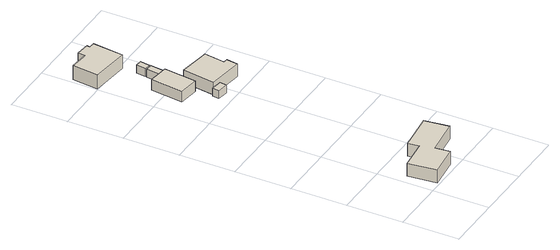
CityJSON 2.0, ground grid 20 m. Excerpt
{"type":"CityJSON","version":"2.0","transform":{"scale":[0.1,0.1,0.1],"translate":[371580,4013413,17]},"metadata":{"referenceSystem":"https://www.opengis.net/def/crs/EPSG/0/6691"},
"CityObjects":{
"building1":{"type":"Building","attributes":{"枝番":1,"利根川水系渡良瀬川洪水浸水想定区域（計画規模）.規模":"L1","利根川水系渡良瀬川洪水浸水想定区域（計画規模）.浸水ランク":"1","利根川水系渡良瀬川洪水浸水想定区域（計画規模）.浸水深":0.19,"利根川水系渡良瀬川洪水浸水想定区域（想定最大規模）.規模":"L2","利根川水系渡良瀬川洪水浸水想定区域（想定最大規模）.浸水ランク":"2","利根川水系渡良瀬川洪水浸水想定区域（想定最大規模）.浸水深":1.01,"利根川水系渡良瀬川洪水浸水想定区域（想定最大規模）.継続時間":6.9,"利根川水系利根川洪水浸水想定区域（計画規模）.規模":"L1","利根川水系利根川洪水浸水想定区域（計画規模）.浸水ランク":"2","利根川水系利根川洪水浸水想定区域（計画規模）.浸水深":1.2,"利根川水系利根川洪水浸水想定区域（想定最大規模）.規模":"L2","利根川水系利根川洪水浸水想定区域（想定最大規模）.浸水ランク":"3","利根川水系利根川洪水浸水想定区域（想定最大規模）.浸水深":3.43,"usage":"411","measuredHeight":8,"BuildingDetails.prefecture":"10","BuildingDetails.city":"10207","BuildingDetails.surveyYear":2016},"geometry":[{"type":"Solid","lod":"1","boundaries":[[[[0,1,2,3,4,5,6,7]],[[6,8,9,7]],[[5,10,8,6]],[[4,11,10,5]],[[3,12,11,4]],[[2,13,12,3]],[[1,14,13,2]],[[0,15,14,1]],[[7,9,15,0]],[[8,10,11,12,13,14,15,9]]]]}]},
"building2":{"type":"Building","attributes":{"枝番":1,"利根川水系渡良瀬川洪水浸水想定区域（計画規模）.規模":"L1","利根川水系渡良瀬川洪水浸水想定区域（計画規模）.浸水ランク":"1","利根川水系渡良瀬川洪水浸水想定区域（計画規模）.浸水深":0.05,"利根川水系渡良瀬川洪水浸水想定区域（想定最大規模）.規模":"L2","利根川水系渡良瀬川洪水浸水想定区域（想定最大規模）.浸水ランク":"1","利根川水系渡良瀬川洪水浸水想定区域（想定最大規模）.浸水深":0.34,"利根川水系利根川洪水浸水想定区域（計画規模）.規模":"L1","利根川水系利根川洪水浸水想定区域（計画規模）.浸水ランク":"2","利根川水系利根川洪水浸水想定区域（計画規模）.浸水深":0.501,"利根川水系利根川洪水浸水想定区域（想定最大規模）.規模":"L2","利根川水系利根川洪水浸水想定区域（想定最大規模）.浸水ランク":"2","利根川水系利根川洪水浸水想定区域（想定最大規模）.浸水深":2.73,"usage":"411","measuredHeight":5.4,"BuildingDetails.prefecture":"10","BuildingDetails.city":"10207","BuildingDetails.surveyYear":2016},"geometry":[{"type":"Solid","lod":"1","boundaries":[[[[16,17,18,19]],[[18,20,21,19]],[[17,22,20,18]],[[16,23,22,17]],[[19,21,23,16]],[[20,22,23,21]]]]}]},
"building3":{"type":"Building","attributes":{"枝番":1,"利根川水系渡良瀬川洪水浸水想定区域（計画規模）.規模":"L1","利根川水系渡良瀬川洪水浸水想定区域（計画規模）.浸水ランク":"1","利根川水系渡良瀬川洪水浸水想定区域（計画規模）.浸水深":0.18,"利根川水系渡良瀬川洪水浸水想定区域（想定最大規模）.規模":"L2","利根川水系渡良瀬川洪水浸水想定区域（想定最大規模）.浸水ランク":"2","利根川水系渡良瀬川洪水浸水想定区域（想定最大規模）.浸水深":0.52,"利根川水系利根川洪水浸水想定区域（計画規模）.規模":"L1","利根川水系利根川洪水浸水想定区域（計画規模）.浸水ランク":"2","利根川水系利根川洪水浸水想定区域（計画規模）.浸水深":0.7,"利根川水系利根川洪水浸水想定区域（想定最大規模）.規模":"L2","利根川水系利根川洪水浸水想定区域（想定最大規模）.浸水ランク":"2","利根川水系利根川洪水浸水想定区域（想定最大規模）.浸水深":2.93,"measuredHeight":3.4,"BuildingDetails.prefecture":"10","BuildingDetails.city":"10207"},"geometry":[{"type":"Solid","lod":"1","boundaries":[[[[24,25,26,27]],[[26,28,29,27]],[[25,30,28,26]],[[24,31,30,25]],[[27,29,31,24]],[[28,30,31,29]]]]}]},
"building4":{"type":"Building","attributes":{"枝番":1,"利根川水系渡良瀬川洪水浸水想定区域（計画規模）.規模":"L1","利根川水系渡良瀬川洪水浸水想定区域（計画規模）.浸水ランク":"1","利根川水系渡良瀬川洪水浸水想定区域（計画規模）.浸水深":0.4,"利根川水系渡良瀬川洪水浸水想定区域（想定最大規模）.規模":"L2","利根川水系渡良瀬川洪水浸水想定区域（想定最大規模）.浸水ランク":"2","利根川水系渡良瀬川洪水浸水想定区域（想定最大規模）.浸水深":0.66,"利根川水系渡良瀬川洪水浸水想定区域（想定最大規模）.継続時間":2.8,"利根川水系利根川洪水浸水想定区域（計画規模）.規模":"L1","利根川水系利根川洪水浸水想定区域（計画規模）.浸水ランク":"2","利根川水系利根川洪水浸水想定区域（計画規模）.浸水深":0.802,"利根川水系利根川洪水浸水想定区域（想定最大規模）.規模":"L2","利根川水系利根川洪水浸水想定区域（想定最大規模）.浸水ランク":"3","利根川水系利根川洪水浸水想定区域（想定最大規模）.浸水深":3.03,"usage":"411","measuredHeight":6.1,"BuildingDetails.prefecture":"10","BuildingDetails.city":"10207","BuildingDetails.surveyYear":2016},"geometry":[{"type":"Solid","lod":"1","boundaries":[[[[32,33,34,35,36,37,38,39]],[[38,40,41,39]],[[37,42,40,38]],[[36,43,42,37]],[[35,44,43,36]],[[34,45,44,35]],[[33,46,45,34]],[[32,47,46,33]],[[39,41,47,32]],[[40,42,43,44,45,46,47,41]]]]}]},
"building5":{"type":"Building","attributes":{"枝番":1,"利根川水系渡良瀬川洪水浸水想定区域（計画規模）.規模":"L1","利根川水系渡良瀬川洪水浸水想定区域（計画規模）.浸水ランク":"1","利根川水系渡良瀬川洪水浸水想定区域（計画規模）.浸水深":0.19,"利根川水系渡良瀬川洪水浸水想定区域（想定最大規模）.規模":"L2","利根川水系渡良瀬川洪水浸水想定区域（想定最大規模）.浸水ランク":"1","利根川水系渡良瀬川洪水浸水想定区域（想定最大規模）.浸水深":0.45,"利根川水系渡良瀬川洪水浸水想定区域（想定最大規模）.継続時間":1.5,"利根川水系利根川洪水浸水想定区域（計画規模）.規模":"L1","利根川水系利根川洪水浸水想定区域（計画規模）.浸水ランク":"2","利根川水系利根川洪水浸水想定区域（計画規模）.浸水深":0.601,"利根川水系利根川洪水浸水想定区域（想定最大規模）.規模":"L2","利根川水系利根川洪水浸水想定区域（想定最大規模）.浸水ランク":"2","利根川水系利根川洪水浸水想定区域（想定最大規模）.浸水深":2.83,"usage":"411","BuildingDetails.prefecture":"10","BuildingDetails.city":"10207","BuildingDetails.surveyYear":2016},"geometry":[{"type":"Solid","lod":"1","boundaries":[[[[48,49,50,51]],[[50,52,53,51]],[[49,54,52,50]],[[48,55,54,49]],[[51,53,55,48]],[[52,54,55,53]]]]}]},
"building6":{"type":"Building","attributes":{"枝番":1,"利根川水系渡良瀬川洪水浸水想定区域（計画規模）.規模":"L1","利根川水系渡良瀬川洪水浸水想定区域（計画規模）.浸水ランク":"1","利根川水系渡良瀬川洪水浸水想定区域（計画規模）.浸水深":0.19,"利根川水系渡良瀬川洪水浸水想定区域（想定最大規模）.規模":"L2","利根川水系渡良瀬川洪水浸水想定区域（想定最大規模）.浸水ランク":"1","利根川水系渡良瀬川洪水浸水想定区域（想定最大規模）.浸水深":0.45,"利根川水系渡良瀬川洪水浸水想定区域（想定最大規模）.継続時間":1.5,"利根川水系利根川洪水浸水想定区域（計画規模）.規模":"L1","利根川水系利根川洪水浸水想定区域（計画規模）.浸水ランク":"2","利根川水系利根川洪水浸水想定区域（計画規模）.浸水深":0.601,"利根川水系利根川洪水浸水想定区域（想定最大規模）.規模":"L2","利根川水系利根川洪水浸水想定区域（想定最大規模）.浸水ランク":"2","利根川水系利根川洪水浸水想定区域（想定最大規模）.浸水深":2.83,"BuildingDetails.prefecture":"10","BuildingDetails.city":"10207"},"geometry":[{"type":"Solid","lod":"1","boundaries":[[[[56,57,58,59]],[[58,60,61,59]],[[57,62,60,58]],[[56,63,62,57]],[[59,61,63,56]],[[60,62,63,61]]]]}]},
"building7":{"type":"Building","attributes":{"枝番":1,"利根川水系渡良瀬川洪水浸水想定区域（計画規模）.規模":"L1","利根川水系渡良瀬川洪水浸水想定区域（計画規模）.浸水ランク":"1","利根川水系渡良瀬川洪水浸水想定区域（計画規模）.浸水深":0.27,"利根川水系渡良瀬川洪水浸水想定区域（想定最大規模）.規模":"L2","利根川水系渡良瀬川洪水浸水想定区域（想定最大規模）.浸水ランク":"2","利根川水系渡良瀬川洪水浸水想定区域（想定最大規模）.浸水深":0.53,"利根川水系渡良瀬川洪水浸水想定区域（想定最大規模）.継続時間":1.5,"利根川水系利根川洪水浸水想定区域（計画規模）.規模":"L1","利根川水系利根川洪水浸水想定区域（計画規模）.浸水ランク":"2","利根川水系利根川洪水浸水想定区域（計画規模）.浸水深":0.7,"利根川水系利根川洪水浸水想定区域（想定最大規模）.規模":"L2","利根川水系利根川洪水浸水想定区域（想定最大規模）.浸水ランク":"2","利根川水系利根川洪水浸水想定区域（想定最大規模）.浸水深":2.93,"usage":"441","measuredHeight":5.3,"BuildingDetails.prefecture":"10","BuildingDetails.city":"10207","BuildingDetails.surveyYear":2016},"geometry":[{"type":"Solid","lod":"1","boundaries":[[[[64,65,66,67,68,69]],[[68,70,71,69]],[[67,72,70,68]],[[66,73,72,67]],[[65,74,73,66]],[[64,75,74,65]],[[69,71,75,64]],[[70,72,73,74,75,71]]]]}]}
},
"vertices":[
[36,112,6],[141,124,6],[136,164,6],[273,180,6],[284,92,6],[154,76,6],[160,23,6],[48,10,6],[160,23,55],[48,10,55],[154,76,55],[284,92,55],[273,180,55],[136,164,55],[141,124,55],[36,112,55],
[58,928,14],[72,1045,14],[144,1036,14],[130,920,14],[144,1036,55],[130,920,55],[72,1045,55],[58,928,55],
[133,836,12],[136,861,12],[176,856,12],[173,831,12],[176,856,42],[173,831,42],[136,861,42],[133,836,42],
[1,1200,11],[11,1293,11],[79,1286,11],[82,1313,11],[131,1308,11],[130,1297,11],[151,1295,11],[139,1185,11],[151,1295,64],[139,1185,64],[130,1297,64],[131,1308,64],[82,1313,64],[79,1286,64],[11,1293,64],[1,1200,64],
[122,1042,15],[128,1093,15],[153,1090,15],[146,1039,15],[153,1090,45],[146,1039,45],[128,1093,45],[122,1042,45],
[129,1097,15],[133,1132,15],[157,1130,15],[152,1094,15],[157,1130,45],[152,1094,45],[133,1132,45],[129,1097,45],
[144,862,12],[160,978,12],[273,962,12],[262,888,12],[277,886,12],[271,844,12],[277,886,59],[271,844,59],[262,888,59],[273,962,59],[160,978,59],[144,862,59]
]}
